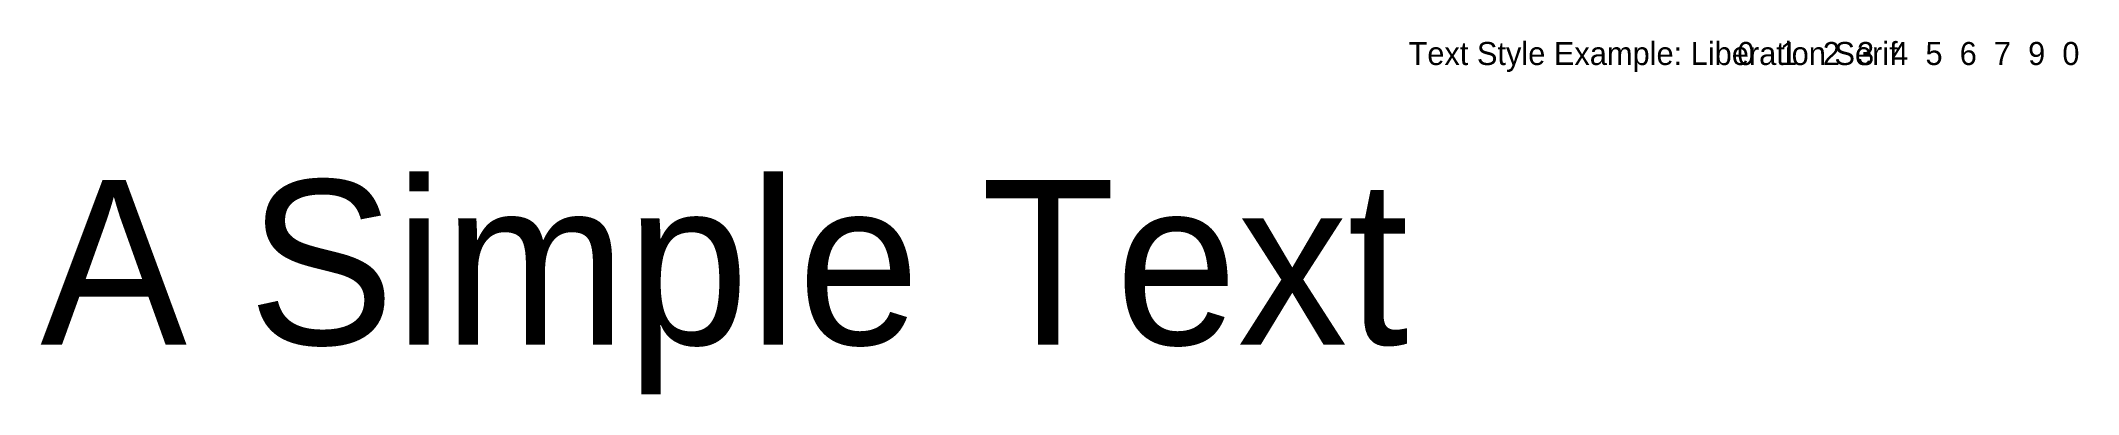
# Model space of a CAD drawing. Extents: x -18.8 to 12.2, y 1 to 6.4.
import ezdxf
from ezdxf.enums import TextEntityAlignment as Align

# ---------------------------------------------------------------- set-up
doc = ezdxf.new("R2010")
doc.units = 0
doc.styles.add('LiberationSerif', font='LiberationSerif-Regular.ttf')

msp = doc.modelspace()

# ---------------------------------------------------------------- texts
at = {"style": 'LiberationSerif'}
for s, p in [('Text Style Example: Liberation Serif', (2, 6)), ('0   1   2  3  4  5  6  7  9  0 ', (7, 6))]:
    msp.add_text(s, height=0.35, dxfattribs=at).set_placement(p)
msp.add_text('A Simple Text', height=2.5).set_placement((2, 3), align=Align.MIDDLE_RIGHT)

doc.saveas('drawing.dxf')
